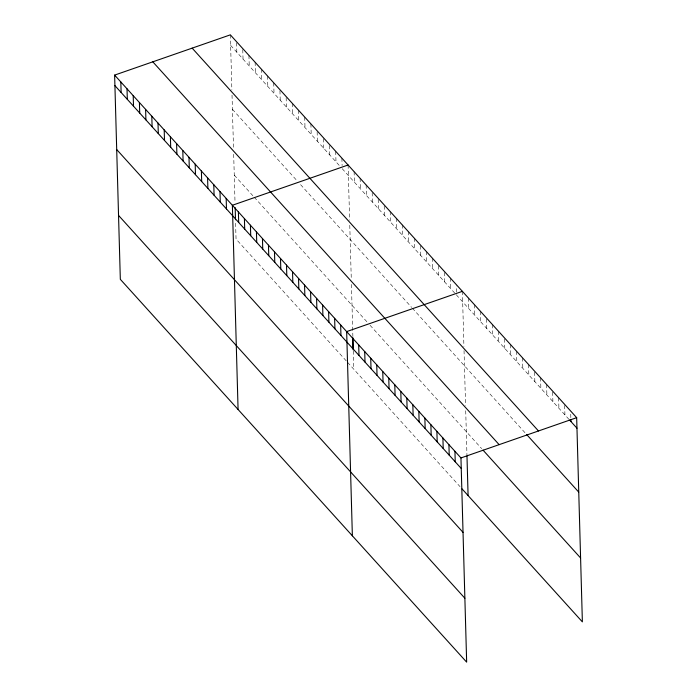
<?xml version="1.0" encoding="UTF-8"?>
<svg xmlns="http://www.w3.org/2000/svg" width="697" height="697" viewBox="0 0 697 697"><rect width="100%" height="100%" fill="white"/><g stroke="black" fill="none" stroke-linecap="round" stroke-linejoin="round"><path stroke-width="0.52" stroke-dasharray="3.48 2.61" d="M230.637 45.375L340.127 166.4M342.192 168.683L454.653 293.001M568.944 419.333L456.657 295.223L456.396 285.744M232.423 109.298L297.149 180.845M300.59 184.653L411.666 307.421M412.328 308.161L525.947 433.752M234.262 175.147L252.854 195.7M254.231 197.225L367.389 322.302M370.055 325.255L481.671 448.633M346.226 360.854L236.048 239.062L235.534 220.801M347.603 362.379L460.064 486.689M570.747 414.184L570.86 418.392M564.666 405.427L564.936 414.907M558.628 397.726L558.916 408.25M552.643 392.132L552.904 401.603M546.596 384.43L546.892 394.955M540.576 377.783L540.872 388.307M534.59 372.181L534.86 381.66M528.553 364.479L528.84 375.012M522.532 357.831L522.828 368.356M516.521 351.183L516.817 361.708M510.5 344.536L510.796 355.061M504.515 338.942L504.785 348.413M498.477 331.241L498.764 341.765M492.457 324.584L492.753 335.118M486.471 318.991L486.733 328.461M480.425 311.289L480.721 321.814M474.413 304.641L474.709 315.166M468.401 297.994L468.689 308.518M462.381 291.346L463.923 346.514M464.036 350.565L465.57 405.506M465.718 410.733L466.955 454.975M450.349 278.042L450.645 288.567M444.364 272.449L444.634 281.919M438.352 265.801L438.613 275.271M432.306 258.099L432.602 268.624M426.294 251.451L426.581 261.976M420.308 245.849L420.57 255.329M414.262 238.147L414.558 248.672M408.242 231.5L408.538 242.025M402.23 224.852L402.526 235.377M396.218 218.205L396.506 228.729M390.198 211.557L390.494 222.082M384.213 205.955L384.483 215.434M378.201 199.307L378.462 208.778M372.181 192.66L372.451 202.13M366.143 184.958L366.43 195.482M360.122 178.31L360.419 188.835M354.111 171.662L354.407 182.187M348.091 165.006L349.633 220.174M349.781 225.253L351.279 279.175M351.427 284.402L352.891 336.764M353.292 350.966L353.797 369.227M341.896 158.158L342.105 165.529M335.701 151.31L335.989 161.835M329.533 145.507L329.794 154.987M323.33 138.659L323.6 148.139M317.135 131.811L317.396 141.282M310.906 123.909L311.202 134.434M304.711 117.052L305.007 127.586M298.516 110.204L298.804 120.729M292.313 103.356L292.609 113.881M286.145 97.554L286.415 107.033M279.95 90.706L280.22 100.185M273.721 82.804L274.017 93.328M267.526 75.956L267.822 86.48M261.331 69.099L261.628 79.632M255.128 62.251L255.424 72.776M248.934 55.403L249.23 65.927M242.765 49.6L243.035 59.079M236.571 42.752L236.832 52.223M230.341 34.85L231.883 90.018M232.023 95.088L233.53 149.019M233.678 154.246L235.028 202.539"/><path stroke-width="1.05" d="M114.622 75.11L460.952 457.938L466.659 662.15L120.328 279.323L114.622 75.11L230.341 34.85L576.672 417.677L582.378 621.89L462.067 488.911M348.091 165.006L232.38 205.266L238.078 409.488M462.381 291.346L346.662 331.598L352.368 535.819M460.952 457.938L576.672 417.677M569.615 420.073L576.968 428.202M192.154 48.137L538.485 430.964M526.618 434.492L578.745 492.117M152.809 61.824L499.139 444.651M483.012 450.114L580.592 557.975M114.918 85.635L461.248 468.462M116.704 149.55L463.035 532.377M118.542 215.408L464.873 598.235M570.887 419.446L570.948 421.554M466.981 455.995L468.088 495.558M454.941 451.281L455.228 461.815M448.92 444.634L449.216 455.158M442.909 437.986L443.205 448.511M436.897 431.338L437.185 441.863M430.877 424.691L431.173 435.216M424.865 418.043L425.153 428.568M418.845 411.387L419.141 421.92M412.833 404.739L413.129 415.264M406.813 398.092L407.109 408.616M400.801 391.444L401.097 401.969M394.79 384.796L395.077 395.321M388.769 378.149L389.065 388.673M382.758 371.492L383.054 382.026M376.737 364.845L377.033 375.369M370.726 358.197L371.022 368.722M364.714 351.549L365.001 362.074M358.694 344.902L358.99 355.426M352.917 337.775L353.257 349.946M352.682 338.254L352.978 348.779M340.65 324.95L340.946 335.475M334.638 318.302L334.926 328.827M328.618 311.655L328.914 322.18M322.606 305.007L322.903 315.532M316.586 298.36L316.882 308.884M310.574 291.703L310.871 302.237M304.563 285.056L304.85 295.589M298.543 278.408L298.839 288.933M292.531 271.76L292.827 282.285M286.511 265.113L286.807 275.637M280.499 258.465L280.795 268.99M274.487 251.809L274.775 262.342M268.467 245.161L268.763 255.694M262.455 238.513L262.743 249.038M256.435 231.866L256.731 242.39M250.423 225.218L250.72 235.743M244.403 218.57L244.699 229.095M238.391 211.923L238.688 222.448M235.168 207.619L235.508 219.79M226.177 198.418L226.473 208.943M219.982 191.57L220.278 202.095M213.787 184.714L214.075 195.247M207.584 177.866L207.88 188.39M201.389 171.018L201.686 181.542M195.195 164.17L195.482 174.694M188.992 157.313L189.288 167.846M182.797 150.465L183.093 160.99M176.602 143.617L176.89 154.142M170.399 136.76L170.695 147.294M164.204 129.912L164.501 140.437M158.01 123.064L158.297 133.589M151.807 116.216L152.103 126.741M145.612 109.359L145.908 119.893M139.417 102.511L139.714 113.036M133.214 95.663L133.51 106.188M127.02 88.807L127.316 99.34M120.825 81.958L121.121 92.483"/></g></svg>
